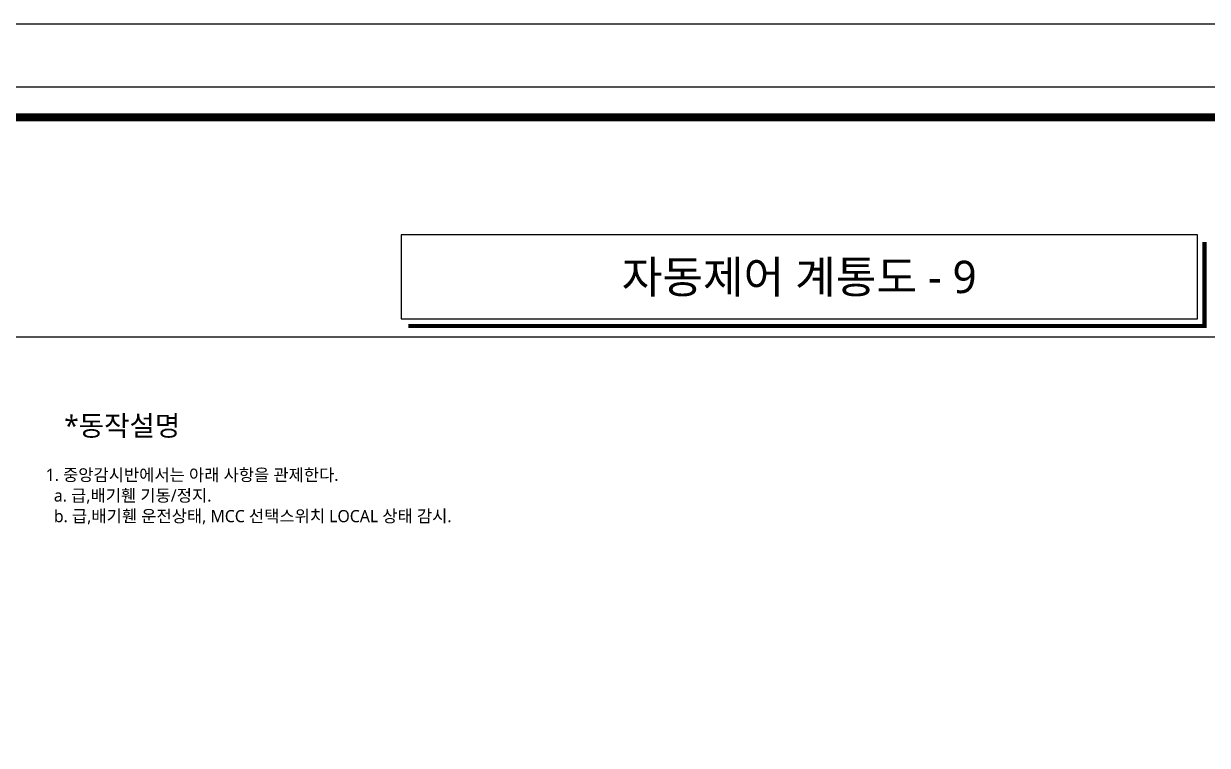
# Model space of a CAD drawing. Header units: millimetres. Extents: x -86 to 11742, y 5229 to 11464.
# Drawn here: x 11090.9 to 11383.5, y 5645 to 5823.3 of the extents above; entities that cross this region are included whole.
import ezdxf
from ezdxf.enums import TextEntityAlignment as Align

# ---------------------------------------------------------------- set-up
doc = ezdxf.new("R2010")
doc.units = ezdxf.units.MM
doc.header["$LTSCALE"] = 5
doc.layers.add('AUTO', color=7, linetype='CONTINUOUS')
doc.layers.add('FORM', color=7, linetype='CONTINUOUS')
doc.styles.add('QQ', font='MALGUN.TTF.TTF')

# ---------------------------------------------------------------- blocks, each defined once
blk = doc.blocks.new('form')
at = {"layer": 'AUTO'}
blk.add_line((-24.08, 578.4), (816.92, 578.4), dxfattribs=at)
at = {"layer": 'FORM', "color": 3}
blk.add_lwpolyline([(0, 562.79), (792.83, 562.79), (792.83, 0), (0, 0)], close=True, dxfattribs=at)
at = {"layer": 'FORM', "color": 2, "const_width": 1.94}
blk.add_lwpolyline([(12.48, 6.47), (12.48, 555.28), (781.78, 555.28), (781.78, 6.47)], close=True, dxfattribs=at)

msp = doc.modelspace()

# ---------------------------------------------------------------- linework, layer by layer
at = {"layer": 'AUTO', "color": 7}
for p, q in [((11381.02, 5771.16), (11184.22, 5771.16)), ((11184.22, 5771.16), (11184.22, 5750.36)), ((11381.02, 5750.36), (11381.02, 5771.16)), ((11184.22, 5750.36), (11381.02, 5750.36))]:
    msp.add_line(p, q, dxfattribs=at)
at = {"layer": 'AUTO', "color": 2}
msp.add_line((10968.97, 5745.96), (11595.97, 5745.96), dxfattribs=at)
at = {"layer": 'AUTO', "color": 7, "const_width": 1}
msp.add_lwpolyline([(11185.99, 5748.59), (11382.79, 5748.59), (11382.79, 5769.39)], dxfattribs=at)

# ---------------------------------------------------------------- block references
at = {"layer": 'AUTO', "xscale": 0.999994771384126, "yscale": 0.999994771384126, "zscale": 0.999994771384126}
msp.add_blockref('form', (10924.98, 5244.93), dxfattribs=at)

# ---------------------------------------------------------------- texts
at = {"layer": 'AUTO', "color": 2, "style": 'QQ'}
msp.add_text('자동제어 계통도 - 9', height=8, dxfattribs=at).set_placement((11282.62, 5760.76), align=Align.MIDDLE_CENTER)
at = {"layer": 'AUTO', "color": 171, "style": 'QQ'}
msp.add_text('*동작설명', height=5, dxfattribs=at).set_placement((11115.31, 5724.04), align=Align.MIDDLE)
at = {"layer": 'AUTO', "style": 'QQ'}
for s, p in [('1. 중앙감시반에서는 아래 사항을 관제한다.', (11096.37, 5710.35)), ('  a. 급,배기휀 기동/정지.', (11096.37, 5705.25)), ('  b. 급,배기휀 운전상태, MCC 선택스위치 LOCAL 상태 감시.', (11096.37, 5700.15))]:
    msp.add_text(s, height=3, dxfattribs=at).set_placement(p)

doc.saveas('drawing.dxf')
